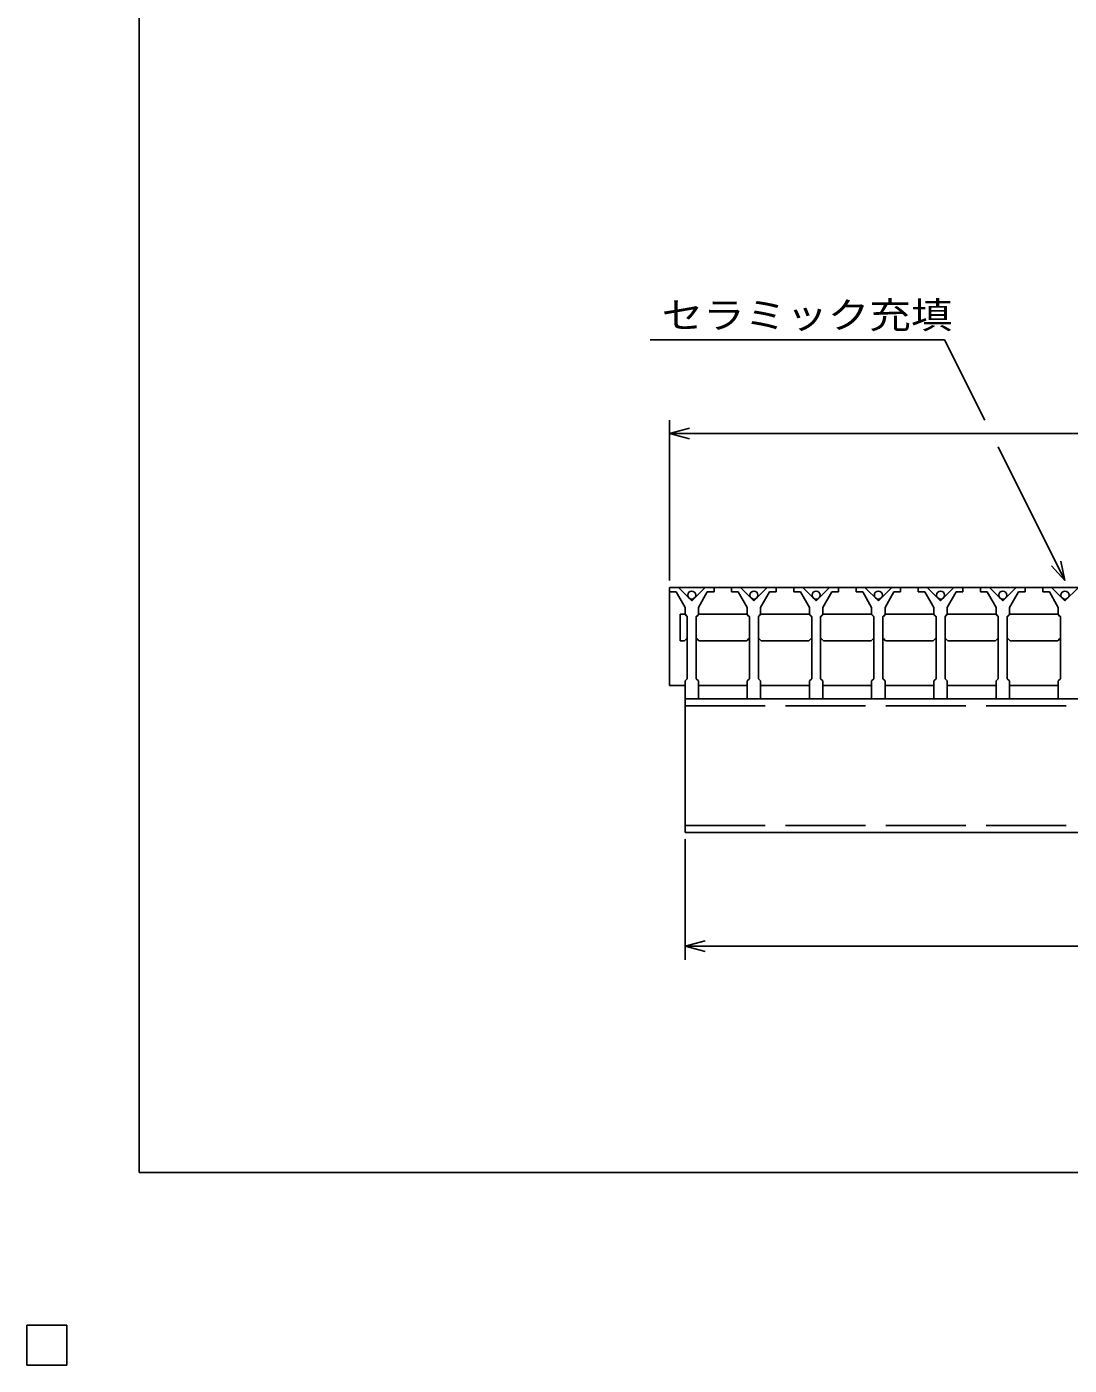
# Model space of a CAD drawing. Units: millimetres, scale not verified. Extents: x -1092 to 1034, y -771 to 635.
# Drawn here: x -1092 to -624, y -771 to -171 of the extents above; entities that cross this region are included whole.
import ezdxf
from ezdxf.enums import TextEntityAlignment as Align

# ---------------------------------------------------------------- set-up
doc = ezdxf.new("R2010")
doc.units = ezdxf.units.MM
doc.header["$LTSCALE"] = 6
doc.linetypes.add('DASHED', pattern=[7.5, 6, -1.5])
for name, color, linetype, lineweight in [('0_2', 150, 'Continuous', 25), ('16', 3, 'Continuous', 25), ('22', 2, 'Continuous', 25)]:
    doc.layers.add(name, color=color, linetype=linetype, lineweight=lineweight)
doc.styles.add('ベクトル', font='')
doc.styles.get('ベクトル').set_extended_font_data('ベクトル')

msp = doc.modelspace()

# ---------------------------------------------------------------- linework, layer by layer
at = {"layer": '0_2'}
for p, q in [((-1041.6, -684.6), (-1041.6, 635.4)), ((1034.4, -684.6), (-1041.6, -684.6))]:
    msp.add_line(p, q, dxfattribs=at)
at = {"layer": '16'}
for p, q in [((-803.8, -422.1), (-803.8, -424.1)), ((-799.8, -422.1), (-803.8, -422.1)), ((-803.8, -422.1), (-309.8, -422.1)), ((-803.8, -422.1), (-803.8, -466.1)), ((-803.8, -424.1), (-800.8, -424.1)), ((-800.8, -424.1), (-796.8, -431.1)), ((-793.8, -428.1), (-799.8, -422.1)), ((-787.8, -422.1), (-793.8, -428.1)), ((-790.8, -431.1), (-786.8, -424.1)), ((-783.8, -422.1), (-787.8, -422.1)), ((-786.8, -424.1), (-783.8, -424.1)), ((-783.8, -424.1), (-783.8, -422.1)), ((-775.9, -422.1), (-775.9, -424.1)), ((-771.9, -422.1), (-775.9, -422.1)), ((-775.9, -424.1), (-772.9, -424.1)), ((-772.9, -424.1), (-768.9, -431.1)), ((-765.9, -428.1), (-771.9, -422.1)), ((-759.9, -422.1), (-765.9, -428.1)), ((-762.9, -431.1), (-758.9, -424.1)), ((-755.9, -422.1), (-759.9, -422.1)), ((-758.9, -424.1), (-755.9, -424.1)), ((-755.9, -424.1), (-755.9, -422.1)), ((-748, -422.1), (-748, -424.1)), ((-744, -422.1), (-748, -422.1)), ((-748, -424.1), (-745, -424.1)), ((-745, -424.1), (-741, -431.1)), ((-738, -428.1), (-744, -422.1)), ((-732, -422.1), (-738, -428.1)), ((-735, -431.1), (-731, -424.1)), ((-728, -422.1), (-732, -422.1)), ((-731, -424.1), (-728, -424.1)), ((-728, -424.1), (-728, -422.1)), ((-720.1, -422.1), (-720.1, -424.1)), ((-716.1, -422.1), (-720.1, -422.1)), ((-720.1, -424.1), (-717.1, -424.1)), ((-717.1, -424.1), (-713.1, -431.1)), ((-710.1, -428.1), (-716.1, -422.1)), ((-704.1, -422.1), (-710.1, -428.1)), ((-707.1, -431.1), (-703.1, -424.1)), ((-700.1, -422.1), (-704.1, -422.1)), ((-703.1, -424.1), (-700.1, -424.1)), ((-700.1, -424.1), (-700.1, -422.1)), ((-692.2, -422.1), (-692.2, -424.1)), ((-688.2, -422.1), (-692.2, -422.1)), ((-692.2, -424.1), (-689.2, -424.1)), ((-689.2, -424.1), (-685.2, -431.1)), ((-682.2, -428.1), (-688.2, -422.1)), ((-676.2, -422.1), (-682.2, -428.1)), ((-679.2, -431.1), (-675.2, -424.1)), ((-672.2, -422.1), (-676.2, -422.1)), ((-675.2, -424.1), (-672.2, -424.1)), ((-672.2, -424.1), (-672.2, -422.1)), ((-664.3, -422.1), (-664.3, -424.1)), ((-660.3, -422.1), (-664.3, -422.1)), ((-664.3, -424.1), (-661.3, -424.1)), ((-661.3, -424.1), (-657.3, -431.1)), ((-654.3, -428.1), (-660.3, -422.1)), ((-648.3, -422.1), (-654.3, -428.1)), ((-651.3, -431.1), (-647.3, -424.1)), ((-644.3, -422.1), (-648.3, -422.1)), ((-647.3, -424.1), (-644.3, -424.1)), ((-644.3, -424.1), (-644.3, -422.1)), ((-636.4, -422.1), (-636.4, -424.1)), ((-632.4, -422.1), (-636.4, -422.1)), ((-636.4, -424.1), (-633.4, -424.1)), ((-633.4, -424.1), (-629.4, -431.1)), ((-626.4, -428.1), (-632.4, -422.1)), ((-620.4, -422.1), (-626.4, -428.1)), ((-796.8, -431.1), (-796.8, -434.1)), ((-790.8, -434.1), (-790.8, -431.1)), ((-768.9, -431.1), (-768.9, -434.1)), ((-762.9, -434.1), (-762.9, -431.1)), ((-741, -431.1), (-741, -434.1)), ((-735, -434.1), (-735, -431.1)), ((-713.1, -431.1), (-713.1, -434.1)), ((-707.1, -434.1), (-707.1, -431.1)), ((-685.2, -431.1), (-685.2, -434.1)), ((-679.2, -434.1), (-679.2, -431.1)), ((-657.3, -431.1), (-657.3, -434.1)), ((-651.3, -434.1), (-651.3, -431.1)), ((-629.4, -431.1), (-629.4, -434.1)), ((-797.05, -434.1), (-799.05, -434.1)), ((-799.05, -434.1), (-799.05, -446.1)), ((-796.05, -435.1), (-797.05, -434.1)), ((-796.8, -434.1), (-795.8, -435.1)), ((-795.8, -435.1), (-795.8, -463.1)), ((-791.8, -435.1), (-790.8, -434.1)), ((-791.8, -463.1), (-791.8, -435.1)), ((-791.55, -435.1), (-790.55, -434.1)), ((-790.55, -434.1), (-769.15, -434.1)), ((-769.15, -434.1), (-768.15, -435.1)), ((-768.9, -434.1), (-767.9, -435.1)), ((-767.9, -435.1), (-767.9, -463.1)), ((-763.9, -435.1), (-762.9, -434.1)), ((-763.9, -463.1), (-763.9, -435.1)), ((-763.65, -435.1), (-762.65, -434.1)), ((-762.65, -434.1), (-741.25, -434.1)), ((-741.25, -434.1), (-740.25, -435.1)), ((-741, -434.1), (-740, -435.1)), ((-740, -435.1), (-740, -463.1)), ((-736, -435.1), (-735, -434.1)), ((-736, -463.1), (-736, -435.1)), ((-735.75, -435.1), (-734.75, -434.1)), ((-734.75, -434.1), (-713.35, -434.1)), ((-713.35, -434.1), (-712.35, -435.1)), ((-713.1, -434.1), (-712.1, -435.1)), ((-712.1, -435.1), (-712.1, -463.1)), ((-708.1, -435.1), (-707.1, -434.1)), ((-708.1, -463.1), (-708.1, -435.1)), ((-707.85, -435.1), (-706.85, -434.1)), ((-706.85, -434.1), (-685.45, -434.1)), ((-685.45, -434.1), (-684.45, -435.1)), ((-685.2, -434.1), (-684.2, -435.1)), ((-684.2, -435.1), (-684.2, -463.1)), ((-680.2, -435.1), (-679.2, -434.1)), ((-680.2, -463.1), (-680.2, -435.1)), ((-679.95, -435.1), (-678.95, -434.1)), ((-678.95, -434.1), (-657.55, -434.1)), ((-657.55, -434.1), (-656.55, -435.1)), ((-657.3, -434.1), (-656.3, -435.1)), ((-656.3, -435.1), (-656.3, -463.1)), ((-652.3, -435.1), (-651.3, -434.1)), ((-652.3, -463.1), (-652.3, -435.1)), ((-652.05, -435.1), (-651.05, -434.1)), ((-651.05, -434.1), (-629.65, -434.1)), ((-629.65, -434.1), (-628.65, -435.1)), ((-629.4, -434.1), (-628.4, -435.1)), ((-628.4, -435.1), (-628.4, -463.1)), ((-799.05, -446.1), (-797.05, -446.1)), ((-797.05, -446.1), (-796.05, -445.1)), ((-790.55, -446.1), (-791.55, -445.1)), ((-769.15, -446.1), (-790.55, -446.1)), ((-768.15, -445.1), (-769.15, -446.1)), ((-762.65, -446.1), (-763.65, -445.1)), ((-741.25, -446.1), (-762.65, -446.1)), ((-740.25, -445.1), (-741.25, -446.1)), ((-734.75, -446.1), (-735.75, -445.1)), ((-713.35, -446.1), (-734.75, -446.1)), ((-712.35, -445.1), (-713.35, -446.1)), ((-706.85, -446.1), (-707.85, -445.1)), ((-685.45, -446.1), (-706.85, -446.1)), ((-684.45, -445.1), (-685.45, -446.1)), ((-678.95, -446.1), (-679.95, -445.1)), ((-657.55, -446.1), (-678.95, -446.1)), ((-656.55, -445.1), (-657.55, -446.1)), ((-651.05, -446.1), (-652.05, -445.1)), ((-629.65, -446.1), (-651.05, -446.1)), ((-628.65, -445.1), (-629.65, -446.1)), ((-803.8, -466.1), (-796.8, -466.1)), ((-795.8, -463.1), (-796.8, -464.1)), ((-796.8, -464.1), (-796.8, -472.1)), ((-790.8, -464.1), (-791.8, -463.1)), ((-790.8, -472.1), (-790.8, -464.1)), ((-790.8, -466.1), (-768.9, -466.1)), ((-767.9, -463.1), (-768.9, -464.1)), ((-768.9, -464.1), (-768.9, -472.1)), ((-762.9, -464.1), (-763.9, -463.1)), ((-762.9, -472.1), (-762.9, -464.1)), ((-762.9, -466.1), (-741, -466.1)), ((-740, -463.1), (-741, -464.1)), ((-741, -464.1), (-741, -472.1)), ((-735, -464.1), (-736, -463.1)), ((-735, -472.1), (-735, -464.1)), ((-735, -466.1), (-713.1, -466.1)), ((-712.1, -463.1), (-713.1, -464.1)), ((-713.1, -464.1), (-713.1, -472.1)), ((-707.1, -464.1), (-708.1, -463.1)), ((-707.1, -472.1), (-707.1, -464.1)), ((-707.1, -466.1), (-685.2, -466.1)), ((-684.2, -463.1), (-685.2, -464.1)), ((-685.2, -464.1), (-685.2, -472.1)), ((-679.2, -464.1), (-680.2, -463.1)), ((-679.2, -472.1), (-679.2, -464.1)), ((-679.2, -466.1), (-657.3, -466.1)), ((-656.3, -463.1), (-657.3, -464.1)), ((-657.3, -464.1), (-657.3, -472.1)), ((-651.3, -464.1), (-652.3, -463.1)), ((-651.3, -472.1), (-651.3, -464.1)), ((-651.3, -466.1), (-629.4, -466.1)), ((-628.4, -463.1), (-629.4, -464.1)), ((-629.4, -464.1), (-629.4, -472.1)), ((-796.8, -472.1), (-790.8, -472.1)), ((-796.8, -472.1), (-316.8, -472.1)), ((-796.8, -532.1), (-796.8, -472.1)), ((-768.9, -472.1), (-762.9, -472.1)), ((-741, -472.1), (-735, -472.1)), ((-713.1, -472.1), (-707.1, -472.1)), ((-685.2, -472.1), (-679.2, -472.1)), ((-657.3, -472.1), (-651.3, -472.1)), ((-629.4, -472.1), (-623.4, -472.1)), ((-316.8, -532.1), (-796.8, -532.1)), ((-1092, -753), (-1074, -753)), ((-1092, -771), (-1092, -753)), ((-1092, -753), (-1074, -753)), ((-1092, -771), (-1092, -753)), ((-1092, -753), (-1074, -753)), ((-1092, -771), (-1092, -753)), ((-1092, -753), (-1074, -753)), ((-1092, -771), (-1092, -753)), ((-1092, -753), (-1074, -753)), ((-1092, -771), (-1092, -753)), ((-1074, -771), (-1074, -753)), ((-1074, -771), (-1074, -753)), ((-1074, -771), (-1074, -753)), ((-1074, -771), (-1074, -753)), ((-1074, -771), (-1074, -753)), ((-1092, -771), (-1074, -771)), ((-1092, -771), (-1074, -771)), ((-1092, -771), (-1074, -771)), ((-1092, -771), (-1074, -771)), ((-1092, -771), (-1074, -771))]:
    msp.add_line(p, q, dxfattribs=at)
at = {"layer": '16', "linetype": 'DASHED'}
for p, q in [((-796.8, -475.3), (-316.8, -475.3)), ((-796.8, -528.9), (-316.8, -528.9))]:
    msp.add_line(p, q, dxfattribs=at)
at = {"layer": '16'}
for centre in [(-793.8, -425.6), (-765.9, -425.6), (-738, -425.6), (-710.1, -425.6), (-682.2, -425.6), (-654.3, -425.6), (-626.4, -425.6)]:
    msp.add_circle(centre, 1.8, dxfattribs=at)
at = {"layer": '22', "color": 4}
for p, q in [((-812.4, -311.1), (-680.4, -311.1)), ((-662.4, -347.1), (-680.4, -311.1)), ((-803.8, -419.1), (-803.8, -347.1)), ((-803.8, -353.1), (-794.8, -350.7)), ((-794.8, -355.5), (-803.8, -353.1)), ((-803.8, -353.1), (-309.8, -353.1)), ((-626.4, -419.1), (-656.4, -359.1)), ((-626.4, -419.1), (-632.4, -412.5)), ((-626.4, -419.1), (-628.2, -410.34)), ((-796.8, -589.1), (-796.8, -535.1)), ((-796.8, -583.1), (-787.8, -580.7)), ((-787.8, -585.5), (-796.8, -583.1)), ((-796.8, -583.1), (-316.8, -583.1)), ((-1074, -753), (-1092, -753)), ((-1092, -753), (-1092, -771)), ((-1074, -753), (-1092, -753)), ((-1092, -753), (-1092, -771)), ((-1074, -753), (-1092, -753)), ((-1092, -753), (-1092, -771)), ((-1074, -771), (-1074, -753)), ((-1074, -771), (-1074, -753)), ((-1074, -771), (-1074, -753)), ((-1092, -771), (-1074, -771)), ((-1092, -771), (-1074, -771)), ((-1092, -771), (-1074, -771))]:
    msp.add_line(p, q, dxfattribs=at)
at = {"layer": '22'}
for p, q in [((-1074, -753), (-1092, -753)), ((-1092, -753), (-1092, -771)), ((-1074, -753), (-1092, -753)), ((-1092, -753), (-1092, -771)), ((-1074, -753), (-1092, -753)), ((-1092, -753), (-1092, -771)), ((-1074, -771), (-1074, -753)), ((-1074, -771), (-1074, -753)), ((-1074, -771), (-1074, -753)), ((-1092, -771), (-1074, -771)), ((-1092, -771), (-1074, -771)), ((-1092, -771), (-1074, -771))]:
    msp.add_line(p, q, dxfattribs=at)

# ---------------------------------------------------------------- texts
at = {"layer": '22', "style": 'ベクトル', "width": 1.15}
msp.add_text('セラミック充填', height=11.88, dxfattribs=at).set_placement((-807.3, -300), align=Align.MIDDLE_LEFT)

doc.saveas('drawing.dxf')
